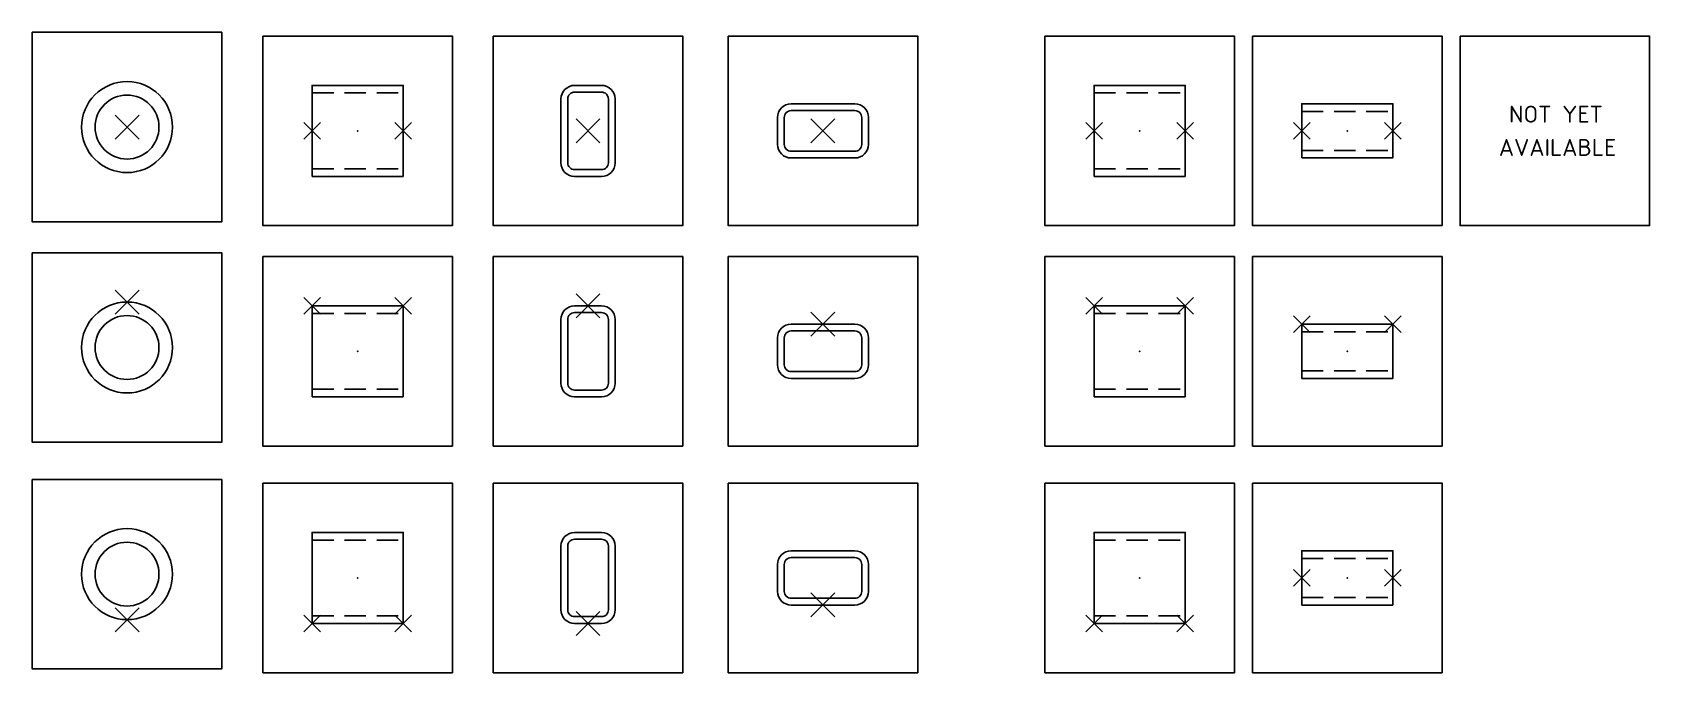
# Model space of a CAD drawing. Header units: millimetres. Extents: x -20 to 11246, y -3786 to 508.
# Drawn here: x 8496 to 9691, y -334 to 139 of the extents above; entities that cross this region are included whole.
import ezdxf

# ---------------------------------------------------------------- set-up
doc = ezdxf.new("R2010")
doc.units = ezdxf.units.MM
doc.header["$LTSCALE"] = 5
doc.linetypes.add('HIDDEN2', pattern=[4.7625, 3.175, -1.5875])
doc.layers.add('AC-0300-TEKST-25', color=7, linetype='Continuous')
doc.styles.get("Standard").update_dxf_attribs({"font": 'isocpeur.ttf'})

msp = doc.modelspace()

# ---------------------------------------------------------------- linework, layer by layer
for points in [[(8496, 139.4), (8636, 139.4), (8636, -0.6), (8496, -0.6), (8496, 139.4)], [(8666.4, 136.6), (8806.4, 136.6), (8806.4, -3.4), (8666.4, -3.4), (8666.4, 136.6)], [(8836.6, 136.6), (8976.6, 136.6), (8976.6, -3.4), (8836.6, -3.4), (8836.6, 136.6)], [(9010.2, 136.6), (9150.2, 136.6), (9150.2, -3.4), (9010.2, -3.4), (9010.2, 136.6)], [(9244.1, 136.6), (9384.1, 136.6), (9384.1, -3.4), (9244.1, -3.4), (9244.1, 136.6)], [(9397.5, 136.6), (9537.5, 136.6), (9537.5, -3.4), (9397.5, -3.4), (9397.5, 136.6)], [(9550.9, 136.6), (9690.9, 136.6), (9690.9, -3.4), (9550.9, -3.4), (9550.9, 136.6)], [(8496, -23.4), (8636, -23.4), (8636, -163.4), (8496, -163.4), (8496, -23.4)], [(8666.4, -26.2), (8806.4, -26.2), (8806.4, -166.2), (8666.4, -166.2), (8666.4, -26.2)], [(8836.6, -26.2), (8976.6, -26.2), (8976.6, -166.2), (8836.6, -166.2), (8836.6, -26.2)], [(9010.2, -26.2), (9150.2, -26.2), (9150.2, -166.2), (9010.2, -166.2), (9010.2, -26.2)], [(9244.1, -26.2), (9384.1, -26.2), (9384.1, -166.2), (9244.1, -166.2), (9244.1, -26.2)], [(9397.5, -26.2), (9537.5, -26.2), (9537.5, -166.2), (9397.5, -166.2), (9397.5, -26.2)], [(8496, -190.8), (8636, -190.8), (8636, -330.8), (8496, -330.8), (8496, -190.8)], [(8666.4, -193.6), (8806.4, -193.6), (8806.4, -333.6), (8666.4, -333.6), (8666.4, -193.6)], [(8836.6, -193.6), (8976.6, -193.6), (8976.6, -333.6), (8836.6, -333.6), (8836.6, -193.6)], [(9010.2, -193.6), (9150.2, -193.6), (9150.2, -333.6), (9010.2, -333.6), (9010.2, -193.6)], [(9244.1, -193.6), (9384.1, -193.6), (9384.1, -333.6), (9244.1, -333.6), (9244.1, -193.6)], [(9397.5, -193.6), (9537.5, -193.6), (9537.5, -333.6), (9397.5, -333.6), (9397.5, -193.6)]]:
    msp.add_lwpolyline(points)
for points in [[(8702.8, 33), (8770, 33), (8770, 100.2), (8702.8, 100.2)], [(9280.5, 33), (9347.7, 33), (9347.7, 100.2), (9280.5, 100.2)], [(9433.9, 46.6), (9501.1, 46.6), (9501.1, 86.6), (9433.9, 86.6)], [(8702.8, -129.8), (8770, -129.8), (8770, -62.6), (8702.8, -62.6)], [(9280.5, -129.8), (9347.7, -129.8), (9347.7, -62.6), (9280.5, -62.6)], [(9433.9, -116.2), (9501.1, -116.2), (9501.1, -76.2), (9433.9, -76.2)], [(8702.8, -297.2), (8770, -297.2), (8770, -230), (8702.8, -230)], [(9280.5, -297.2), (9347.7, -297.2), (9347.7, -230), (9280.5, -230)], [(9433.9, -283.6), (9501.1, -283.6), (9501.1, -243.6), (9433.9, -243.6)]]:
    msp.add_lwpolyline(points, close=True)
for points in [[(8926.6, 43), (8926.6, 90.2, 0.414214), (8916.6, 100.2), (8896.6, 100.2, 0.414214), (8886.6, 90.2), (8886.6, 43, 0.414214), (8896.6, 33), (8916.6, 33, 0.414214)], [(8921.6, 43), (8921.6, 90.2, 0.414214), (8916.6, 95.2), (8896.6, 95.2, 0.414214), (8891.6, 90.2), (8891.6, 43, 0.414214), (8896.6, 38), (8916.6, 38, 0.414214)], [(9103.8, 86.6), (9056.6, 86.6, 0.414214), (9046.6, 76.6), (9046.6, 56.6, 0.414214), (9056.6, 46.6), (9103.8, 46.6, 0.414214), (9113.8, 56.6), (9113.8, 76.6, 0.414214)], [(9103.8, 81.6), (9056.6, 81.6, 0.414214), (9051.6, 76.6), (9051.6, 56.6, 0.414214), (9056.6, 51.6), (9103.8, 51.6, 0.414214), (9108.8, 56.6), (9108.8, 76.6, 0.414214)], [(8926.6, -119.8), (8926.6, -72.6, 0.414214), (8916.6, -62.6), (8896.6, -62.6, 0.414214), (8886.6, -72.6), (8886.6, -119.8, 0.414214), (8896.6, -129.8), (8916.6, -129.8, 0.414214)], [(8921.6, -119.8), (8921.6, -72.6, 0.414214), (8916.6, -67.6), (8896.6, -67.6, 0.414214), (8891.6, -72.6), (8891.6, -119.8, 0.414214), (8896.6, -124.8), (8916.6, -124.8, 0.414214)], [(9103.8, -76.2), (9056.6, -76.2, 0.414214), (9046.6, -86.2), (9046.6, -106.2, 0.414214), (9056.6, -116.2), (9103.8, -116.2, 0.414214), (9113.8, -106.2), (9113.8, -86.2, 0.414214)], [(9103.8, -81.2), (9056.6, -81.2, 0.414214), (9051.6, -86.2), (9051.6, -106.2, 0.414214), (9056.6, -111.2), (9103.8, -111.2, 0.414214), (9108.8, -106.2), (9108.8, -86.2, 0.414214)], [(8926.6, -287.2), (8926.6, -240, 0.414214), (8916.6, -230), (8896.6, -230, 0.414214), (8886.6, -240), (8886.6, -287.2, 0.414214), (8896.6, -297.2), (8916.6, -297.2, 0.414214)], [(8921.6, -287.2), (8921.6, -240, 0.414214), (8916.6, -235), (8896.6, -235, 0.414214), (8891.6, -240), (8891.6, -287.2, 0.414214), (8896.6, -292.2), (8916.6, -292.2, 0.414214)], [(9103.8, -243.6), (9056.6, -243.6, 0.414214), (9046.6, -253.6), (9046.6, -273.6, 0.414214), (9056.6, -283.6), (9103.8, -283.6, 0.414214), (9113.8, -273.6), (9113.8, -253.6, 0.414214)], [(9103.8, -248.6), (9056.6, -248.6, 0.414214), (9051.6, -253.6), (9051.6, -273.6, 0.414214), (9056.6, -278.6), (9103.8, -278.6, 0.414214), (9108.8, -273.6), (9108.8, -253.6, 0.414214)]]:
    msp.add_lwpolyline(points, format="xyb", close=True)
at = {"color": 1, "linetype": 'HIDDEN2'}
for points in [[(8702.8, 94.6), (8770, 94.6)], [(9280.5, 94.6), (9347.7, 94.6)], [(9433.9, 81), (9501.1, 81)], [(9433.9, 52.2), (9501.1, 52.2)], [(8702.8, 38.6), (8770, 38.6)], [(9280.5, 38.6), (9347.7, 38.6)], [(8702.8, -68.2), (8770, -68.2)], [(9280.5, -68.2), (9347.7, -68.2)], [(9433.9, -81.8), (9501.1, -81.8)], [(9433.9, -110.6), (9501.1, -110.6)], [(8702.8, -124.2), (8770, -124.2)], [(9280.5, -124.2), (9347.7, -124.2)], [(8702.8, -235.6), (8770, -235.6)], [(9280.5, -235.6), (9347.7, -235.6)], [(9433.9, -249.2), (9501.1, -249.2)], [(9433.9, -278), (9501.1, -278)], [(8702.8, -291.6), (8770, -291.6)], [(9280.5, -291.6), (9347.7, -291.6)]]:
    msp.add_lwpolyline(points, dxfattribs=at)
at = {"color": 1}
for points in [[(8574.9, 60.5), (8557.2, 78.2)], [(8557.2, 60.5), (8574.9, 78.2)], [(8696.6, 72.8), (8708.9, 60.5)], [(8708.9, 72.8), (8696.6, 60.5)], [(8763.8, 72.8), (8776.1, 60.5)], [(8776.1, 72.8), (8763.8, 60.5)], [(8915.4, 57.8), (8897.7, 75.5)], [(8897.7, 57.8), (8915.4, 75.5)], [(9089, 57.8), (9071.3, 75.5)], [(9071.3, 57.8), (9089, 75.5)], [(9274.3, 72.8), (9286.7, 60.5)], [(9286.7, 72.8), (9274.3, 60.5)], [(9341.5, 72.8), (9353.9, 60.5)], [(9353.9, 72.8), (9341.5, 60.5)], [(9427.7, 72.8), (9440.1, 60.5)], [(9440.1, 72.8), (9427.7, 60.5)], [(9494.9, 72.8), (9507.3, 60.5)], [(9507.3, 72.8), (9494.9, 60.5)], [(8574.9, -68.7), (8557.2, -51)], [(8557.2, -68.7), (8574.9, -51)], [(8696.6, -56.4), (8708.9, -68.7)], [(8708.9, -56.4), (8696.6, -68.7)], [(8763.8, -56.4), (8776.1, -68.7)], [(8776.1, -56.4), (8763.8, -68.7)], [(8915.4, -71.4), (8897.7, -53.7)], [(8897.7, -71.4), (8915.4, -53.7)], [(9274.3, -56.4), (9286.7, -68.7)], [(9286.7, -56.4), (9274.3, -68.7)], [(9341.5, -56.4), (9353.9, -68.7)], [(9353.9, -56.4), (9341.5, -68.7)], [(9089, -85), (9071.3, -67.3)], [(9071.3, -85), (9089, -67.3)], [(9427.7, -70), (9440.1, -82.3)], [(9440.1, -70), (9427.7, -82.3)], [(9494.9, -70), (9507.3, -82.3)], [(9507.3, -70), (9494.9, -82.3)], [(9427.7, -257.4), (9440.1, -269.7)], [(9440.1, -257.4), (9427.7, -269.7)], [(9494.9, -257.4), (9507.3, -269.7)], [(9507.3, -257.4), (9494.9, -269.7)], [(9089, -292.4), (9071.3, -274.7)], [(9071.3, -292.4), (9089, -274.7)], [(8574.9, -303.3), (8557.2, -285.6)], [(8557.2, -303.3), (8574.9, -285.6)], [(8696.6, -291), (8708.9, -303.3)], [(8708.9, -291), (8696.6, -303.3)], [(8763.8, -291), (8776.1, -303.3)], [(8776.1, -291), (8763.8, -303.3)], [(8915.4, -306), (8897.7, -288.3)], [(8897.7, -306), (8915.4, -288.3)], [(9274.3, -291), (9286.7, -303.3)], [(9286.7, -291), (9274.3, -303.3)], [(9341.5, -291), (9353.9, -303.3)], [(9353.9, -291), (9341.5, -303.3)]]:
    msp.add_lwpolyline(points, dxfattribs=at)
for centre, radius in [((8566, 69.4), 33.6), ((8566, 69.4), 23.6), ((8566, -93.4), 33.6), ((8566, -93.4), 23.6), ((8566, -260.8), 33.6), ((8566, -260.8), 23.6)]:
    msp.add_circle(centre, radius)
at = {"lineweight": 0}
for p in [(8702.8, 100.2), (8702.8, 100.2), (8770, 100.2), (8770, 100.2), (9280.5, 100.2), (9280.5, 100.2), (9347.7, 100.2), (9347.7, 100.2), (9433.9, 86.6), (9433.9, 86.6), (9501.1, 86.6), (9501.1, 86.6), (8702.8, -62.6), (8702.8, -62.6), (8770, -62.6), (8770, -62.6), (9280.5, -62.6), (9280.5, -62.6), (9347.7, -62.6), (9347.7, -62.6), (9433.9, -76.2), (9433.9, -76.2), (9501.1, -76.2), (9501.1, -76.2), (8702.8, -230), (8702.8, -230), (8770, -230), (8770, -230), (9280.5, -230), (9280.5, -230), (9347.7, -230), (9347.7, -230), (9433.9, -243.6), (9433.9, -243.6), (9501.1, -243.6), (9501.1, -243.6)]:
    msp.add_point(p, dxfattribs=at)
for p in [(8736.4, 66.6), (9314.1, 66.6), (9467.5, 66.6), (8736.4, -96.2), (9314.1, -96.2), (9467.5, -96.2), (8736.4, -263.6), (9314.1, -263.6), (9467.5, -263.6)]:
    msp.add_point(p)

# ---------------------------------------------------------------- texts
at = {"layer": 'AC-0300-TEKST-25'}
for s, p in [('NOT YET', (9587, 72.7)), ('AVAILABLE', (9579.5, 48.1))]:
    msp.add_text(s, height=12.5, dxfattribs=at).set_placement(p)

doc.saveas('drawing.dxf')
